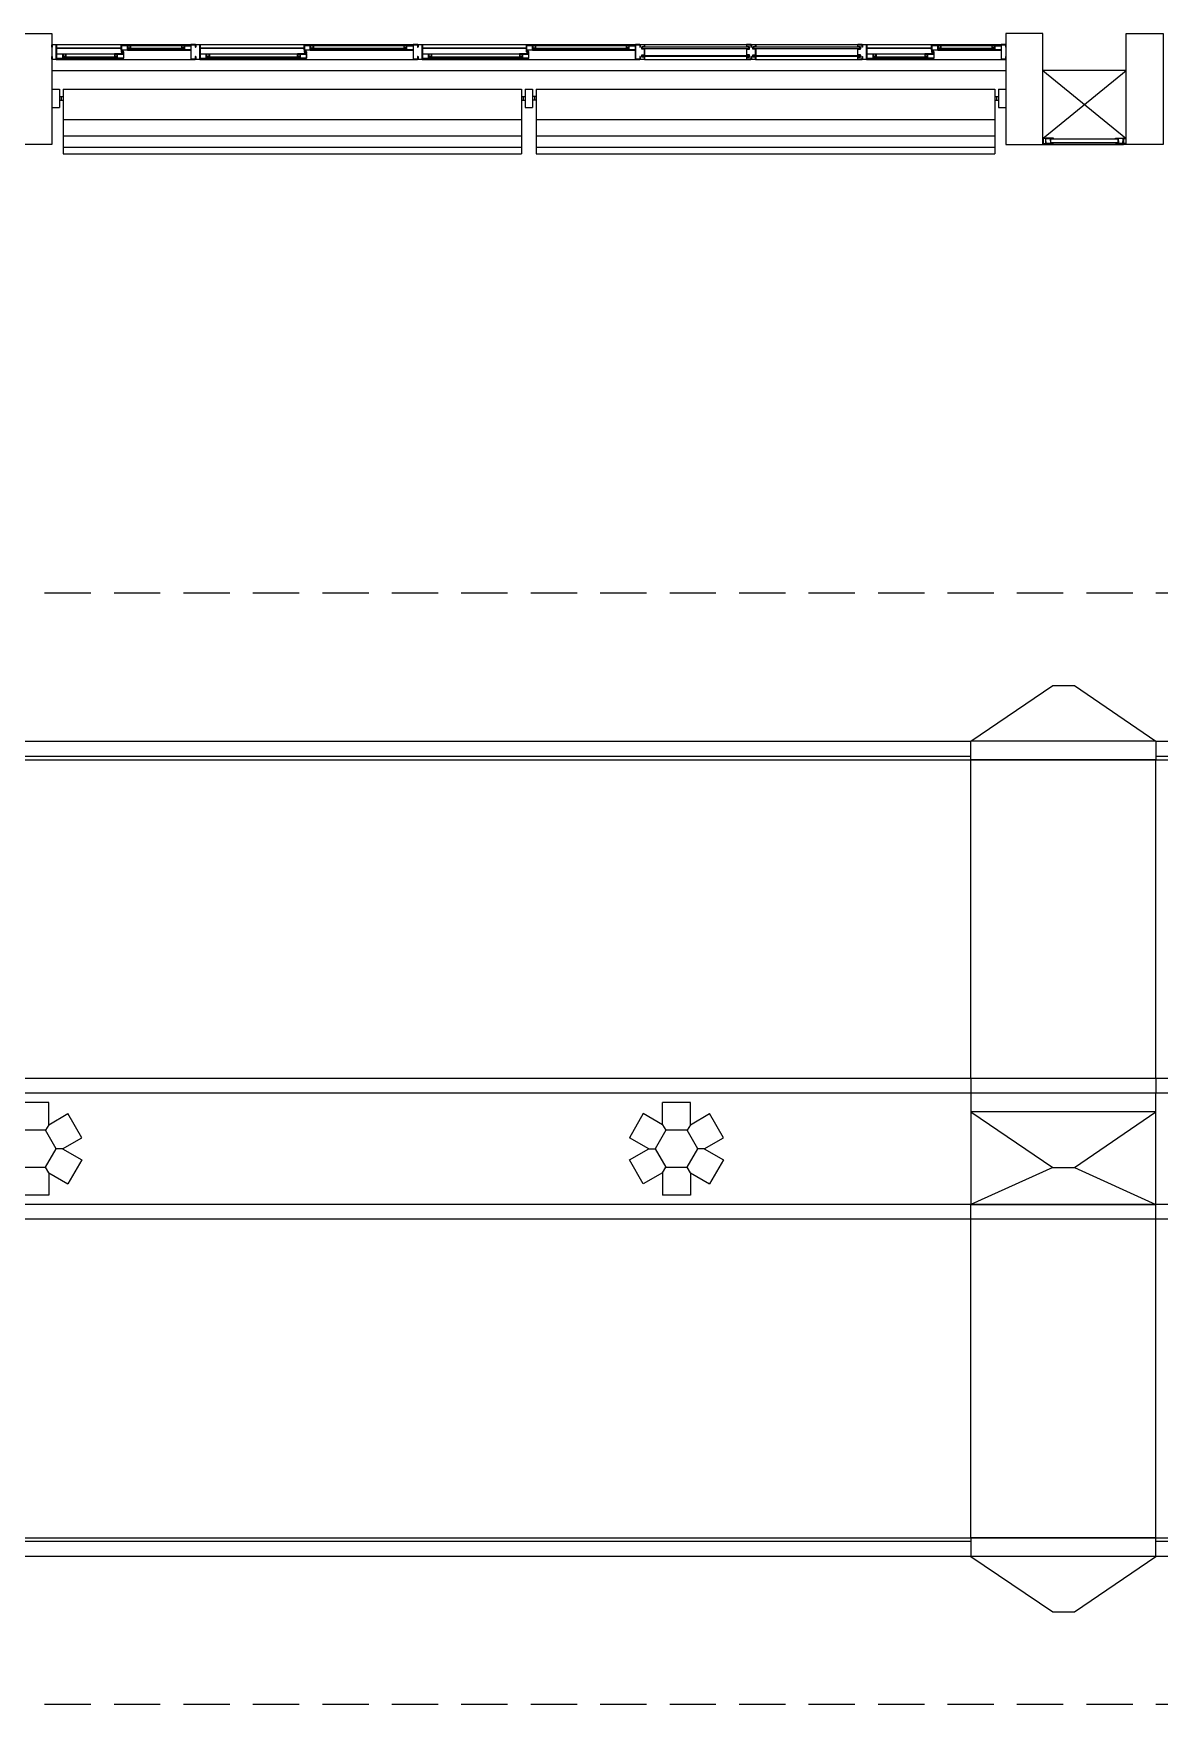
# Model space of a CAD drawing. Header units: millimetres. Extents: x 2801 to 3319, y 1187 to 1422.
# Drawn here: x 3015.07 to 3021.16, y 1332.93 to 1341.95 of the extents above; entities that cross this region are included whole.
import ezdxf

# ---------------------------------------------------------------- set-up
doc = ezdxf.new("R2010")
doc.units = ezdxf.units.MM
doc.linetypes.add('HIDDEN', pattern=[0.375, 0.25, -0.125])
for name, color, linetype in [('AR-ALV', 2, 'Continuous'), ('AR-BRISES', 1, 'Continuous'), ('AR-CORRIMAO-V1', 2, 'Continuous'), ('AR-ESQ', 1, 'Continuous'), ('AR-ESTC', 3, 'Continuous'), ('AR-ESTC-V3', 3, 'Continuous'), ('AR-ESTMA-C', 3, 'Continuous'), ('AR-PEITORIL', 1, 'Continuous'), ('AR-PISO-V1', 1, 'Continuous'), ('AR-PROJ', 1, 'HIDDEN'), ('AR-SHAFT', 1, 'Continuous'), ('BR-LINHAS', 1, 'Continuous'), ('BR-MONTANTE', 242, 'Continuous'), ('BR-PAINEL', 1, 'Continuous'), ('BR-SUPORTE', 1, 'Continuous'), ('DT-ESQ-BAGUETE-C', 2, 'Continuous'), ('DT-ESQ-BAGUETE-V', 1, 'Continuous'), ('DT-ESQ-CHAPA DOBRADA-V', 1, 'Continuous'), ('DT-ESQ-MARCO-V', 1, 'Continuous'), ('DT-ESQ-PERFIL CADEIRA-C', 2, 'Continuous'), ('DT-ESQ-PERFIL CADEIRA-V', 1, 'Continuous'), ('DT-ESQ-PERFIL U SIMPLES-C', 2, 'Continuous'), ('DT-ESQ-PERFIL U-C', 2, 'Continuous'), ('DT-ESQ-PERFIL U-V', 1, 'Continuous'), ('DT-ESQ-VENEZIANA-C', 2, 'Continuous'), ('DT-ESQ-VENEZIANA-V', 2, 'Continuous'), ('DT-ESQ-VIDRO-C', 2, 'Continuous'), ('DT-ESQ-VIDRO-V', 2, 'Continuous')]:
    doc.layers.add(name, color=color, linetype=linetype)

# ---------------------------------------------------------------- blocks, each defined once
blk = doc.blocks.new('EF35-P')
at = {"layer": 'DT-ESQ-BAGUETE-C', "ltscale": 0.1}
for points in [[(0.4225, -0.08), (0.409, -0.08), (0.409, -0.0785), (0.422, -0.0785, 0.414214), (0.4225, -0.078), (0.4225, -0.067, 0.414214), (0.422, -0.0665), (0.409, -0.0665), (0.409, -0.065), (0.4225, -0.065, -0.414214), (0.424, -0.0665), (0.424, -0.0785, -0.414214)], [(0.7015, -0.08), (0.715, -0.08), (0.715, -0.0785), (0.702, -0.0785, -0.414214), (0.7015, -0.078), (0.7015, -0.067, -0.414214), (0.702, -0.0665), (0.715, -0.0665), (0.715, -0.065), (0.7015, -0.065, 0.414214), (0.7, -0.0665), (0.7, -0.0785, 0.414214)], [(1.41, -0.08), (1.3965, -0.08), (1.3965, -0.0785), (1.4095, -0.0785, 0.414214), (1.41, -0.078), (1.41, -0.067, 0.414214), (1.4095, -0.0665), (1.3965, -0.0665), (1.3965, -0.065), (1.41, -0.065, -0.414214), (1.4115, -0.0665), (1.4115, -0.0785, -0.414214)], [(1.9015, -0.08), (1.915, -0.08), (1.915, -0.0785), (1.902, -0.0785, -0.414214), (1.9015, -0.078), (1.9015, -0.067, -0.414214), (1.902, -0.0665), (1.915, -0.0665), (1.915, -0.065), (1.9015, -0.065, 0.414214), (1.9, -0.0665), (1.9, -0.0785, 0.414214)], [(2.61, -0.08), (2.5965, -0.08), (2.5965, -0.0785), (2.6095, -0.0785, 0.414214), (2.61, -0.078), (2.61, -0.067, 0.414214), (2.6095, -0.0665), (2.5965, -0.0665), (2.5965, -0.065), (2.61, -0.065, -0.414214), (2.6115, -0.0665), (2.6115, -0.0785, -0.414214)], [(3.1015, -0.08), (3.115, -0.08), (3.115, -0.0785), (3.102, -0.0785, -0.414214), (3.1015, -0.078), (3.1015, -0.067, -0.414214), (3.102, -0.0665), (3.115, -0.0665), (3.115, -0.065), (3.1015, -0.065, 0.414214), (3.1, -0.0665), (3.1, -0.0785, 0.414214)], [(4.7975, -0.08), (4.784, -0.08), (4.784, -0.0785), (4.797, -0.0785, 0.414214), (4.7975, -0.078), (4.7975, -0.067, 0.414214), (4.797, -0.0665), (4.784, -0.0665), (4.784, -0.065), (4.7975, -0.065, -0.414214), (4.799, -0.0665), (4.799, -0.0785, -0.414214)], [(5.0765, -0.08), (5.09, -0.08), (5.09, -0.0785), (5.077, -0.0785, -0.414214), (5.0765, -0.078), (5.0765, -0.067, -0.414214), (5.077, -0.0665), (5.09, -0.0665), (5.09, -0.065), (5.0765, -0.065, 0.414214), (5.075, -0.0665), (5.075, -0.0785, 0.414214)], [(0.0735, -0.125), (0.06, -0.125), (0.06, -0.1235), (0.073, -0.1235, 0.414214), (0.0735, -0.123), (0.0735, -0.112, 0.414214), (0.073, -0.1115), (0.06, -0.1115), (0.06, -0.11), (0.0735, -0.11, -0.414214), (0.075, -0.1115), (0.075, -0.1235, -0.414214)], [(0.339, -0.125), (0.3525, -0.125), (0.3525, -0.1235), (0.3395, -0.1235, -0.414214), (0.339, -0.123), (0.339, -0.112, -0.414214), (0.3395, -0.1115), (0.3525, -0.1115), (0.3525, -0.11), (0.339, -0.11, 0.414214), (0.3375, -0.1115), (0.3375, -0.1235, 0.414214)], [(0.8485, -0.125), (0.835, -0.125), (0.835, -0.1235), (0.848, -0.1235, 0.414214), (0.8485, -0.123), (0.8485, -0.112, 0.414214), (0.848, -0.1115), (0.835, -0.1115), (0.835, -0.11), (0.8485, -0.11, -0.414214), (0.85, -0.1115), (0.85, -0.1235, -0.414214)], [(1.3265, -0.125), (1.34, -0.125), (1.34, -0.1235), (1.327, -0.1235, -0.414214), (1.3265, -0.123), (1.3265, -0.112, -0.414214), (1.327, -0.1115), (1.34, -0.1115), (1.34, -0.11), (1.3265, -0.11, 0.414214), (1.325, -0.1115), (1.325, -0.1235, 0.414214)], [(2.0485, -0.125), (2.035, -0.125), (2.035, -0.1235), (2.048, -0.1235, 0.414214), (2.0485, -0.123), (2.0485, -0.112, 0.414214), (2.048, -0.1115), (2.035, -0.1115), (2.035, -0.11), (2.0485, -0.11, -0.414214), (2.05, -0.1115), (2.05, -0.1235, -0.414214)], [(2.5265, -0.125), (2.54, -0.125), (2.54, -0.1235), (2.527, -0.1235, -0.414214), (2.5265, -0.123), (2.5265, -0.112, -0.414214), (2.527, -0.1115), (2.54, -0.1115), (2.54, -0.11), (2.5265, -0.11, 0.414214), (2.525, -0.1115), (2.525, -0.1235, 0.414214)], [(4.4485, -0.125), (4.435, -0.125), (4.435, -0.1235), (4.448, -0.1235, 0.414214), (4.4485, -0.123), (4.4485, -0.112, 0.414214), (4.448, -0.1115), (4.435, -0.1115), (4.435, -0.11), (4.4485, -0.11, -0.414214), (4.45, -0.1115), (4.45, -0.1235, -0.414214)], [(4.714, -0.125), (4.7275, -0.125), (4.7275, -0.1235), (4.7145, -0.1235, -0.414214), (4.714, -0.123), (4.714, -0.112, -0.414214), (4.7145, -0.1115), (4.7275, -0.1115), (4.7275, -0.11), (4.714, -0.11, 0.414214), (4.7125, -0.1115), (4.7125, -0.1235, 0.414214)]]:
    blk.add_lwpolyline(points, format="xyb", close=True, dxfattribs=at)
at = {"layer": 'DT-ESQ-BAGUETE-V', "ltscale": 0.1}
for p, q in [((0.4225, -0.065), (0.7015, -0.065)), ((1.41, -0.065), (1.9015, -0.065)), ((2.61, -0.065), (3.1015, -0.065)), ((4.7975, -0.065), (5.0765, -0.065)), ((0.0735, -0.11), (0.339, -0.11)), ((0.8485, -0.11), (1.3265, -0.11)), ((2.0485, -0.11), (2.5265, -0.11)), ((4.4485, -0.11), (4.714, -0.11))]:
    blk.add_line(p, q, dxfattribs=at)
at = {"layer": 'DT-ESQ-CHAPA DOBRADA-V', "ltscale": 0.1}
for p, q in [((0.025, -0.077), (0.374, -0.077)), ((0.025, -0.08), (0.374, -0.08)), ((0.8, -0.077), (1.3615, -0.077)), ((0.8, -0.08), (1.3615, -0.08)), ((2, -0.077), (2.5615, -0.077)), ((2, -0.08), (2.5615, -0.08)), ((4.4, -0.077), (4.749, -0.077)), ((4.4, -0.08), (4.749, -0.08))]:
    blk.add_line(p, q, dxfattribs=at)
at = {"layer": 'DT-ESQ-MARCO-V', "ltscale": 0.1}
for p, q in [((3.1985, -0.06), (3.7515, -0.06)), ((3.7985, -0.06), (4.3515, -0.06)), ((3.1985, -0.14), (3.7515, -0.14)), ((3.7985, -0.14), (4.3515, -0.14))]:
    blk.add_line(p, q, dxfattribs=at)
at = {"layer": 'DT-ESQ-PERFIL CADEIRA-C', "ltscale": 0.1}
for p, q in [((0.376, -0.0885), (0.4225, -0.0885)), ((0.75, -0.0885), (0.7015, -0.0885)), ((1.3635, -0.0885), (1.41, -0.0885)), ((1.95, -0.0885), (1.9015, -0.0885)), ((2.5635, -0.0885), (2.61, -0.0885)), ((3.15, -0.0885), (3.1015, -0.0885)), ((4.751, -0.0885), (4.7975, -0.0885)), ((5.125, -0.0885), (5.0765, -0.0885)), ((0.025, -0.1335), (0.0735, -0.1335)), ((0.3855, -0.1335), (0.339, -0.1335)), ((0.8, -0.1335), (0.8485, -0.1335)), ((1.373, -0.1335), (1.3265, -0.1335)), ((2, -0.1335), (2.0485, -0.1335)), ((2.573, -0.1335), (2.5265, -0.1335)), ((4.4, -0.1335), (4.4485, -0.1335)), ((4.7605, -0.1335), (4.714, -0.1335))]:
    blk.add_line(p, q, dxfattribs=at)
for points in [[(0.4225, -0.087, -1), (0.4225, -0.09), (0.376, -0.09, -0.414214), (0.374, -0.088), (0.374, -0.067, -0.414214), (0.376, -0.065), (0.4075, -0.065, -0.414214), (0.409, -0.0665), (0.409, -0.087)], [(0.409, -0.0885, -0.198913), (0.4079, -0.0881, -0.198913), (0.4075, -0.087), (0.4075, -0.067, 0.414214), (0.407, -0.0665), (0.376, -0.0665, 0.414214), (0.3755, -0.067), (0.3755, -0.088, 0.414214), (0.376, -0.0885)], [(0.7015, -0.09), (0.75, -0.09), (0.75, -0.0885), (0.715, -0.0885, 0.198912), (0.7161, -0.0881, 0.198913), (0.7165, -0.087), (0.7165, -0.067, -0.414214), (0.717, -0.0665), (0.75, -0.0665), (0.75, -0.065), (0.7165, -0.065, 0.414214), (0.715, -0.0665), (0.715, -0.0785), (0.715, -0.08), (0.715, -0.087), (0.7015, -0.087, 1)], [(1.41, -0.087, -1), (1.41, -0.09), (1.3635, -0.09, -0.414214), (1.3615, -0.088), (1.3615, -0.067, -0.414214), (1.3635, -0.065), (1.395, -0.065, -0.414214), (1.3965, -0.0665), (1.3965, -0.087)], [(1.3965, -0.0885, -0.198913), (1.3954, -0.0881, -0.198913), (1.395, -0.087), (1.395, -0.067, 0.414214), (1.3945, -0.0665), (1.3635, -0.0665, 0.414214), (1.363, -0.067), (1.363, -0.088, 0.414214), (1.3635, -0.0885)], [(1.9015, -0.09), (1.95, -0.09), (1.95, -0.0885), (1.915, -0.0885, 0.198912), (1.9161, -0.0881, 0.198913), (1.9165, -0.087), (1.9165, -0.067, -0.414214), (1.917, -0.0665), (1.95, -0.0665), (1.95, -0.065), (1.9165, -0.065, 0.414214), (1.915, -0.0665), (1.915, -0.0785), (1.915, -0.08), (1.915, -0.087), (1.9015, -0.087, 1)], [(2.61, -0.087, -1), (2.61, -0.09), (2.5635, -0.09, -0.414214), (2.5615, -0.088), (2.5615, -0.067, -0.414214), (2.5635, -0.065), (2.595, -0.065, -0.414214), (2.5965, -0.0665), (2.5965, -0.087)], [(2.5965, -0.0885, -0.198913), (2.5954, -0.0881, -0.198913), (2.595, -0.087), (2.595, -0.067, 0.414214), (2.5945, -0.0665), (2.5635, -0.0665, 0.414214), (2.563, -0.067), (2.563, -0.088, 0.414214), (2.5635, -0.0885)], [(3.1015, -0.09), (3.15, -0.09), (3.15, -0.0885), (3.115, -0.0885, 0.198912), (3.1161, -0.0881, 0.198913), (3.1165, -0.087), (3.1165, -0.067, -0.414214), (3.117, -0.0665), (3.15, -0.0665), (3.15, -0.065), (3.1165, -0.065, 0.414214), (3.115, -0.0665), (3.115, -0.0785), (3.115, -0.08), (3.115, -0.087), (3.1015, -0.087, 1)], [(4.7975, -0.087, -1), (4.7975, -0.09), (4.751, -0.09, -0.414214), (4.749, -0.088), (4.749, -0.067, -0.414214), (4.751, -0.065), (4.7825, -0.065, -0.414214), (4.784, -0.0665), (4.784, -0.087)], [(4.784, -0.0885, -0.198913), (4.7829, -0.0881, -0.198913), (4.7825, -0.087), (4.7825, -0.067, 0.414214), (4.782, -0.0665), (4.751, -0.0665, 0.414214), (4.7505, -0.067), (4.7505, -0.088, 0.414214), (4.751, -0.0885)], [(5.0765, -0.09), (5.125, -0.09), (5.125, -0.0885), (5.09, -0.0885, 0.198912), (5.0911, -0.0881, 0.198913), (5.0915, -0.087), (5.0915, -0.067, -0.414214), (5.092, -0.0665), (5.125, -0.0665), (5.125, -0.065), (5.0915, -0.065, 0.414214), (5.09, -0.0665), (5.09, -0.0785), (5.09, -0.08), (5.09, -0.087), (5.0765, -0.087, 1)], [(0.0735, -0.135), (0.025, -0.135), (0.025, -0.1335), (0.06, -0.1335, -0.198912), (0.0589, -0.1331, -0.198913), (0.0585, -0.132), (0.0585, -0.112, 0.414214), (0.058, -0.1115), (0.025, -0.1115), (0.025, -0.11), (0.0585, -0.11, -0.414214), (0.06, -0.1115), (0.06, -0.1235), (0.06, -0.125), (0.06, -0.132), (0.0735, -0.132, -1)], [(0.339, -0.132, 1), (0.339, -0.135), (0.3855, -0.135, 0.414214), (0.3875, -0.133), (0.3875, -0.112, 0.414214), (0.3855, -0.11), (0.354, -0.11, 0.414214), (0.3525, -0.1115), (0.3525, -0.132)], [(0.3525, -0.1335, 0.198913), (0.3536, -0.1331, 0.198913), (0.354, -0.132), (0.354, -0.112, -0.414214), (0.3545, -0.1115), (0.3855, -0.1115, -0.414214), (0.386, -0.112), (0.386, -0.133, -0.414214), (0.3855, -0.1335)], [(0.8485, -0.135), (0.8, -0.135), (0.8, -0.1335), (0.835, -0.1335, -0.198912), (0.8339, -0.1331, -0.198913), (0.8335, -0.132), (0.8335, -0.112, 0.414214), (0.833, -0.1115), (0.8, -0.1115), (0.8, -0.11), (0.8335, -0.11, -0.414214), (0.835, -0.1115), (0.835, -0.1235), (0.835, -0.125), (0.835, -0.132), (0.8485, -0.132, -1)], [(1.3265, -0.132, 1), (1.3265, -0.135), (1.373, -0.135, 0.414214), (1.375, -0.133), (1.375, -0.112, 0.414214), (1.373, -0.11), (1.3415, -0.11, 0.414214), (1.34, -0.1115), (1.34, -0.132)], [(1.34, -0.1335, 0.198913), (1.3411, -0.1331, 0.198913), (1.3415, -0.132), (1.3415, -0.112, -0.414214), (1.342, -0.1115), (1.373, -0.1115, -0.414214), (1.3735, -0.112), (1.3735, -0.133, -0.414214), (1.373, -0.1335)], [(2.0485, -0.135), (2, -0.135), (2, -0.1335), (2.035, -0.1335, -0.198912), (2.0339, -0.1331, -0.198913), (2.0335, -0.132), (2.0335, -0.112, 0.414214), (2.033, -0.1115), (2, -0.1115), (2, -0.11), (2.0335, -0.11, -0.414214), (2.035, -0.1115), (2.035, -0.1235), (2.035, -0.125), (2.035, -0.132), (2.0485, -0.132, -1)], [(2.5265, -0.132, 1), (2.5265, -0.135), (2.573, -0.135, 0.414214), (2.575, -0.133), (2.575, -0.112, 0.414214), (2.573, -0.11), (2.5415, -0.11, 0.414214), (2.54, -0.1115), (2.54, -0.132)], [(2.54, -0.1335, 0.198913), (2.5411, -0.1331, 0.198913), (2.5415, -0.132), (2.5415, -0.112, -0.414214), (2.542, -0.1115), (2.573, -0.1115, -0.414214), (2.5735, -0.112), (2.5735, -0.133, -0.414214), (2.573, -0.1335)], [(4.4485, -0.135), (4.4, -0.135), (4.4, -0.1335), (4.435, -0.1335, -0.198912), (4.4339, -0.1331, -0.198913), (4.4335, -0.132), (4.4335, -0.112, 0.414214), (4.433, -0.1115), (4.4, -0.1115), (4.4, -0.11), (4.4335, -0.11, -0.414214), (4.435, -0.1115), (4.435, -0.1235), (4.435, -0.125), (4.435, -0.132), (4.4485, -0.132, -1)], [(4.714, -0.132, 1), (4.714, -0.135), (4.7605, -0.135, 0.414214), (4.7625, -0.133), (4.7625, -0.112, 0.414214), (4.7605, -0.11), (4.729, -0.11, 0.414214), (4.7275, -0.1115), (4.7275, -0.132)], [(4.7275, -0.1335, 0.198913), (4.7286, -0.1331, 0.198913), (4.729, -0.132), (4.729, -0.112, -0.414214), (4.7295, -0.1115), (4.7605, -0.1115, -0.414214), (4.761, -0.112), (4.761, -0.133, -0.414214), (4.7605, -0.1335)]]:
    blk.add_lwpolyline(points, format="xyb", close=True, dxfattribs=at)
at = {"layer": 'DT-ESQ-PERFIL CADEIRA-V', "ltscale": 0.1}
for p, q in [((0.4075, -0.09), (0.7015, -0.09)), ((1.395, -0.09), (1.9015, -0.09)), ((2.595, -0.09), (3.1015, -0.09)), ((4.7825, -0.09), (5.0765, -0.09)), ((0.0735, -0.135), (0.339, -0.135)), ((0.8485, -0.135), (1.3265, -0.135)), ((2.0485, -0.135), (2.5265, -0.135)), ((4.4485, -0.135), (4.714, -0.135))]:
    blk.add_line(p, q, dxfattribs=at)
at = {"layer": 'DT-ESQ-PERFIL U SIMPLES-C', "ltscale": 0.1}
for points in [[(0.376, -0.102), (0.384, -0.102), (0.384, -0.1005), (0.376, -0.1005, -0.414214), (0.3755, -0.1), (0.3755, -0.092, -0.414214), (0.376, -0.0915), (0.384, -0.0915), (0.384, -0.09), (0.376, -0.09, 0.414214), (0.374, -0.092), (0.374, -0.1, 0.414214)], [(1.3635, -0.102), (1.3715, -0.102), (1.3715, -0.1005), (1.3635, -0.1005, -0.414214), (1.363, -0.1), (1.363, -0.092, -0.414214), (1.3635, -0.0915), (1.3715, -0.0915), (1.3715, -0.09), (1.3635, -0.09, 0.414214), (1.3615, -0.092), (1.3615, -0.1, 0.414214)], [(2.5635, -0.102), (2.5715, -0.102), (2.5715, -0.1005), (2.5635, -0.1005, -0.414214), (2.563, -0.1), (2.563, -0.092, -0.414214), (2.5635, -0.0915), (2.5715, -0.0915), (2.5715, -0.09), (2.5635, -0.09, 0.414214), (2.5615, -0.092), (2.5615, -0.1, 0.414214)], [(4.751, -0.102), (4.759, -0.102), (4.759, -0.1005), (4.751, -0.1005, -0.414214), (4.7505, -0.1), (4.7505, -0.092, -0.414214), (4.751, -0.0915), (4.759, -0.0915), (4.759, -0.09), (4.751, -0.09, 0.414214), (4.749, -0.092), (4.749, -0.1, 0.414214)], [(0.3855, -0.098), (0.3775, -0.098), (0.3775, -0.0995), (0.3855, -0.0995, -0.414214), (0.386, -0.1), (0.386, -0.108, -0.414214), (0.3855, -0.1085), (0.3775, -0.1085), (0.3775, -0.11), (0.3855, -0.11, 0.414214), (0.3875, -0.108), (0.3875, -0.1, 0.414214)], [(1.373, -0.098), (1.365, -0.098), (1.365, -0.0995), (1.373, -0.0995, -0.414214), (1.3735, -0.1), (1.3735, -0.108, -0.414214), (1.373, -0.1085), (1.365, -0.1085), (1.365, -0.11), (1.373, -0.11, 0.414214), (1.375, -0.108), (1.375, -0.1, 0.414214)], [(2.573, -0.098), (2.565, -0.098), (2.565, -0.0995), (2.573, -0.0995, -0.414214), (2.5735, -0.1), (2.5735, -0.108, -0.414214), (2.573, -0.1085), (2.565, -0.1085), (2.565, -0.11), (2.573, -0.11, 0.414214), (2.575, -0.108), (2.575, -0.1, 0.414214)], [(4.7605, -0.098), (4.7525, -0.098), (4.7525, -0.0995), (4.7605, -0.0995, -0.414214), (4.761, -0.1), (4.761, -0.108, -0.414214), (4.7605, -0.1085), (4.7525, -0.1085), (4.7525, -0.11), (4.7605, -0.11, 0.414214), (4.7625, -0.108), (4.7625, -0.1, 0.414214)]]:
    blk.add_lwpolyline(points, format="xyb", close=True, dxfattribs=at)
at = {"layer": 'DT-ESQ-PERFIL U-C', "ltscale": 0.1}
for points in [[(0, -0.0615, -0.414214), (0.0015, -0.06), (0.0235, -0.06, -0.414214), (0.025, -0.0615), (0.025, -0.1385, -0.414214), (0.0235, -0.14), (0.0015, -0.14, -0.414214), (0, -0.1385), (0, -0.125), (0.0015, -0.125), (0.0015, -0.138, 0.414214), (0.002, -0.1385), (0.023, -0.1385, 0.414214), (0.0235, -0.138), (0.0235, -0.062, 0.414214), (0.023, -0.0615), (0.002, -0.0615, 0.414214), (0.0015, -0.062), (0.0015, -0.075), (0, -0.075)], [(0.775, -0.0615, 0.414214), (0.7735, -0.06), (0.7515, -0.06, 0.414214), (0.75, -0.0615), (0.75, -0.1385, 0.414214), (0.7515, -0.14), (0.7735, -0.14, 0.414214), (0.775, -0.1385), (0.775, -0.125), (0.7735, -0.125), (0.7735, -0.138, -0.414214), (0.773, -0.1385), (0.752, -0.1385, -0.414214), (0.7515, -0.138), (0.7515, -0.062, -0.414214), (0.752, -0.0615), (0.773, -0.0615, -0.414214), (0.7735, -0.062), (0.7735, -0.075), (0.775, -0.075)], [(0.775, -0.0615, -0.414214), (0.7765, -0.06), (0.7985, -0.06, -0.414214), (0.8, -0.0615), (0.8, -0.1385, -0.414214), (0.7985, -0.14), (0.7765, -0.14, -0.414214), (0.775, -0.1385), (0.775, -0.125), (0.7765, -0.125), (0.7765, -0.138, 0.414214), (0.777, -0.1385), (0.798, -0.1385, 0.414214), (0.7985, -0.138), (0.7985, -0.062, 0.414214), (0.798, -0.0615), (0.777, -0.0615, 0.414214), (0.7765, -0.062), (0.7765, -0.075), (0.775, -0.075)], [(1.975, -0.0615, 0.414214), (1.9735, -0.06), (1.9515, -0.06, 0.414214), (1.95, -0.0615), (1.95, -0.1385, 0.414214), (1.9515, -0.14), (1.9735, -0.14, 0.414214), (1.975, -0.1385), (1.975, -0.125), (1.9735, -0.125), (1.9735, -0.138, -0.414214), (1.973, -0.1385), (1.952, -0.1385, -0.414214), (1.9515, -0.138), (1.9515, -0.062, -0.414214), (1.952, -0.0615), (1.973, -0.0615, -0.414214), (1.9735, -0.062), (1.9735, -0.075), (1.975, -0.075)], [(1.975, -0.0615, -0.414214), (1.9765, -0.06), (1.9985, -0.06, -0.414214), (2, -0.0615), (2, -0.1385, -0.414214), (1.9985, -0.14), (1.9765, -0.14, -0.414214), (1.975, -0.1385), (1.975, -0.125), (1.9765, -0.125), (1.9765, -0.138, 0.414214), (1.977, -0.1385), (1.998, -0.1385, 0.414214), (1.9985, -0.138), (1.9985, -0.062, 0.414214), (1.998, -0.0615), (1.977, -0.0615, 0.414214), (1.9765, -0.062), (1.9765, -0.075), (1.975, -0.075)], [(3.175, -0.0615, 0.414214), (3.1735, -0.06), (3.1515, -0.06, 0.414214), (3.15, -0.0615), (3.15, -0.1385, 0.414214), (3.1515, -0.14), (3.1735, -0.14, 0.414214), (3.175, -0.1385), (3.175, -0.125), (3.1735, -0.125), (3.1735, -0.138, -0.414214), (3.173, -0.1385), (3.152, -0.1385, -0.414214), (3.1515, -0.138), (3.1515, -0.062, -0.414214), (3.152, -0.0615), (3.173, -0.0615, -0.414214), (3.1735, -0.062), (3.1735, -0.075), (3.175, -0.075)], [(3.2, -0.1285), (3.2, -0.1385, -0.414214), (3.1985, -0.14), (3.1765, -0.14, -0.414214), (3.175, -0.1385), (3.175, -0.125), (3.1765, -0.125), (3.1765, -0.138, 0.414214), (3.177, -0.1385), (3.198, -0.1385, 0.414214), (3.1985, -0.138), (3.1985, -0.1285), (3.1855, -0.1285, -0.414214), (3.184, -0.127), (3.184, -0.117, -0.414214), (3.1855, -0.1155), (3.1985, -0.1155), (3.1985, -0.0845), (3.1855, -0.0845, -0.414214), (3.184, -0.083), (3.184, -0.073, -0.414214), (3.1855, -0.0715), (3.1985, -0.0715), (3.1985, -0.062, 0.414214), (3.198, -0.0615), (3.177, -0.0615, 0.414214), (3.1765, -0.062), (3.1765, -0.075), (3.175, -0.075), (3.175, -0.0615, -0.414214), (3.1765, -0.06), (3.1985, -0.06, -0.414214), (3.2, -0.0615), (3.2, -0.0715, -0.414214), (3.1985, -0.073), (3.1855, -0.073), (3.1855, -0.083), (3.1985, -0.083), (3.1985, -0.083, -0.414214), (3.2, -0.0845), (3.2, -0.1155, -0.414214), (3.1985, -0.117), (3.1985, -0.117), (3.1855, -0.117), (3.1855, -0.127), (3.1985, -0.127, -0.414214)], [(3.75, -0.1285), (3.75, -0.1385, 0.414214), (3.7515, -0.14), (3.7735, -0.14, 0.414214), (3.775, -0.1385), (3.775, -0.125), (3.7735, -0.125), (3.7735, -0.138, -0.414214), (3.773, -0.1385), (3.752, -0.1385, -0.414214), (3.7515, -0.138), (3.7515, -0.1285), (3.7645, -0.1285, 0.414214), (3.766, -0.127), (3.766, -0.117, 0.414214), (3.7645, -0.1155), (3.7515, -0.1155), (3.7515, -0.0845), (3.7645, -0.0845, 0.414214), (3.766, -0.083), (3.766, -0.073, 0.414214), (3.7645, -0.0715), (3.7515, -0.0715), (3.7515, -0.062, -0.414214), (3.752, -0.0615), (3.773, -0.0615, -0.414214), (3.7735, -0.062), (3.7735, -0.075), (3.775, -0.075), (3.775, -0.0615, 0.414214), (3.7735, -0.06), (3.7515, -0.06, 0.414214), (3.75, -0.0615), (3.75, -0.0715, 0.414214), (3.7515, -0.073), (3.7645, -0.073), (3.7645, -0.083), (3.7515, -0.083), (3.7515, -0.083, 0.414214), (3.75, -0.0845), (3.75, -0.1155, 0.414214), (3.7515, -0.117), (3.7515, -0.117), (3.7645, -0.117), (3.7645, -0.127), (3.7515, -0.127, 0.414214)], [(3.8, -0.1285), (3.8, -0.1385, -0.414214), (3.7985, -0.14), (3.7765, -0.14, -0.414214), (3.775, -0.1385), (3.775, -0.125), (3.7765, -0.125), (3.7765, -0.138, 0.414214), (3.777, -0.1385), (3.798, -0.1385, 0.414214), (3.7985, -0.138), (3.7985, -0.1285), (3.7855, -0.1285, -0.414214), (3.784, -0.127), (3.784, -0.117, -0.414214), (3.7855, -0.1155), (3.7985, -0.1155), (3.7985, -0.0845), (3.7855, -0.0845, -0.414214), (3.784, -0.083), (3.784, -0.073, -0.414214), (3.7855, -0.0715), (3.7985, -0.0715), (3.7985, -0.062, 0.414214), (3.798, -0.0615), (3.777, -0.0615, 0.414214), (3.7765, -0.062), (3.7765, -0.075), (3.775, -0.075), (3.775, -0.0615, -0.414214), (3.7765, -0.06), (3.7985, -0.06, -0.414214), (3.8, -0.0615), (3.8, -0.0715, -0.414214), (3.7985, -0.073), (3.7855, -0.073), (3.7855, -0.083), (3.7985, -0.083), (3.7985, -0.083, -0.414214), (3.8, -0.0845), (3.8, -0.1155, -0.414214), (3.7985, -0.117), (3.7985, -0.117), (3.7855, -0.117), (3.7855, -0.127), (3.7985, -0.127, -0.414214)], [(4.35, -0.1285), (4.35, -0.1385, 0.414214), (4.3515, -0.14), (4.3735, -0.14, 0.414214), (4.375, -0.1385), (4.375, -0.125), (4.3735, -0.125), (4.3735, -0.138, -0.414214), (4.373, -0.1385), (4.352, -0.1385, -0.414214), (4.3515, -0.138), (4.3515, -0.1285), (4.3645, -0.1285, 0.414214), (4.366, -0.127), (4.366, -0.117, 0.414214), (4.3645, -0.1155), (4.3515, -0.1155), (4.3515, -0.0845), (4.3645, -0.0845, 0.414214), (4.366, -0.083), (4.366, -0.073, 0.414214), (4.3645, -0.0715), (4.3515, -0.0715), (4.3515, -0.062, -0.414214), (4.352, -0.0615), (4.373, -0.0615, -0.414214), (4.3735, -0.062), (4.3735, -0.075), (4.375, -0.075), (4.375, -0.0615, 0.414214), (4.3735, -0.06), (4.3515, -0.06, 0.414214), (4.35, -0.0615), (4.35, -0.0715, 0.414214), (4.3515, -0.073), (4.3645, -0.073), (4.3645, -0.083), (4.3515, -0.083), (4.3515, -0.083, 0.414214), (4.35, -0.0845), (4.35, -0.1155, 0.414214), (4.3515, -0.117), (4.3515, -0.117), (4.3645, -0.117), (4.3645, -0.127), (4.3515, -0.127, 0.414214)], [(4.375, -0.0615, -0.414214), (4.3765, -0.06), (4.3985, -0.06, -0.414214), (4.4, -0.0615), (4.4, -0.1385, -0.414214), (4.3985, -0.14), (4.3765, -0.14, -0.414214), (4.375, -0.1385), (4.375, -0.125), (4.3765, -0.125), (4.3765, -0.138, 0.414214), (4.377, -0.1385), (4.398, -0.1385, 0.414214), (4.3985, -0.138), (4.3985, -0.062, 0.414214), (4.398, -0.0615), (4.377, -0.0615, 0.414214), (4.3765, -0.062), (4.3765, -0.075), (4.375, -0.075)], [(5.15, -0.0615, 0.414214), (5.1485, -0.06), (5.1265, -0.06, 0.414214), (5.125, -0.0615), (5.125, -0.1385, 0.414214), (5.1265, -0.14), (5.1485, -0.14, 0.414214), (5.15, -0.1385), (5.15, -0.125), (5.1485, -0.125), (5.1485, -0.138, -0.414214), (5.148, -0.1385), (5.127, -0.1385, -0.414214), (5.1265, -0.138), (5.1265, -0.062, -0.414214), (5.127, -0.0615), (5.148, -0.0615, -0.414214), (5.1485, -0.062), (5.1485, -0.075), (5.15, -0.075)]]:
    blk.add_lwpolyline(points, format="xyb", close=True, dxfattribs=at)
at = {"layer": 'DT-ESQ-PERFIL U-V', "ltscale": 0.1}
for p, q in [((0.0235, -0.06), (0.7515, -0.06)), ((0.7985, -0.06), (1.9515, -0.06)), ((1.9985, -0.06), (3.1515, -0.06)), ((4.3985, -0.06), (5.1265, -0.06)), ((0.0235, -0.14), (0.7515, -0.14)), ((0.7985, -0.14), (1.9515, -0.14)), ((1.9985, -0.14), (3.1515, -0.14)), ((4.3985, -0.14), (5.1265, -0.14))]:
    blk.add_line(p, q, dxfattribs=at)
at = {"layer": 'DT-ESQ-VIDRO-C', "ltscale": 0.1}
for points in [[(0.7125, -0.085), (0.7125, -0.082), (0.4115, -0.082), (0.4115, -0.085)], [(1.9125, -0.085), (1.9125, -0.082), (1.399, -0.082), (1.399, -0.085)], [(3.1125, -0.085), (3.1125, -0.082), (2.599, -0.082), (2.599, -0.085)], [(3.7625, -0.081), (3.7625, -0.075), (3.1875, -0.075), (3.1875, -0.081)], [(4.3625, -0.081), (4.3625, -0.075), (3.7875, -0.075), (3.7875, -0.081)], [(5.0875, -0.085), (5.0875, -0.082), (4.7865, -0.082), (4.7865, -0.085)], [(0.063, -0.13), (0.063, -0.127), (0.3495, -0.127), (0.3495, -0.13)], [(0.838, -0.13), (0.838, -0.127), (1.337, -0.127), (1.337, -0.13)], [(2.038, -0.13), (2.038, -0.127), (2.537, -0.127), (2.537, -0.13)], [(4.438, -0.13), (4.438, -0.127), (4.7245, -0.127), (4.7245, -0.13)]]:
    blk.add_lwpolyline(points, close=True, dxfattribs=at)
at = {"layer": 'DT-ESQ-VIDRO-V', "ltscale": 0.1}
for points in [[(3.7625, -0.119), (3.7625, -0.125), (3.1875, -0.125), (3.1875, -0.119)], [(4.3625, -0.119), (4.3625, -0.125), (3.7875, -0.125), (3.7875, -0.119)]]:
    blk.add_lwpolyline(points, close=True, dxfattribs=at)
blk = doc.blocks.new('BR-MODULO1')
at = {"layer": 'BR-LINHAS'}
for p, q in [((0.06, -0.2648), (2.535, -0.2648)), ((2.615, -0.2648), (5.09, -0.2648)), ((0.06, -0.3524), (2.535, -0.3524)), ((2.615, -0.3524), (5.09, -0.3524)), ((0.06, -0.4147), (2.535, -0.4147)), ((2.615, -0.4147), (5.09, -0.4147))]:
    blk.add_line(p, q, dxfattribs=at)
at = {"layer": 'BR-MONTANTE'}
for p, q in [((0, -0.1), (0, -0.2)), ((0, -0.1), (0.04, -0.1)), ((0.04, -0.1), (0.04, -0.2)), ((2.5547, -0.1), (2.5947, -0.1)), ((2.5547, -0.1), (2.5547, -0.2)), ((2.5947, -0.1), (2.5947, -0.2)), ((5.11, -0.1), (5.11, -0.2)), ((5.11, -0.1), (5.15, -0.1)), ((5.15, -0.1), (5.15, -0.2)), ((0, -0.2), (0.04, -0.2)), ((2.5547, -0.2), (2.5947, -0.2)), ((5.11, -0.2), (5.15, -0.2))]:
    blk.add_line(p, q, dxfattribs=at)
at = {"layer": 'BR-PAINEL'}
for p, q in [((0.06, -0.1), (2.535, -0.1)), ((0.06, -0.1), (0.06, -0.45)), ((2.535, -0.1), (2.535, -0.45)), ((2.615, -0.1), (2.615, -0.45)), ((2.615, -0.1), (5.09, -0.1)), ((5.09, -0.1), (5.09, -0.45)), ((0.06, -0.45), (2.535, -0.45)), ((2.615, -0.45), (5.09, -0.45))]:
    blk.add_line(p, q, dxfattribs=at)
at = {"layer": 'BR-SUPORTE'}
for p, q in [((0.04, -0.14), (0.06, -0.14)), ((0.04, -0.16), (0.06, -0.16)), ((0.05, -0.14), (0.05, -0.16)), ((2.5347, -0.14), (2.5547, -0.14)), ((2.5347, -0.16), (2.5547, -0.16)), ((2.5447, -0.14), (2.5447, -0.16)), ((2.6147, -0.14), (2.5947, -0.14)), ((2.6147, -0.16), (2.5947, -0.16)), ((2.6047, -0.14), (2.6047, -0.16)), ((5.09, -0.14), (5.11, -0.14)), ((5.09, -0.16), (5.11, -0.16)), ((5.1, -0.14), (5.1, -0.16))]:
    blk.add_line(p, q, dxfattribs=at)
blk = doc.blocks.new('EF01C-P')
at = {"layer": 'DT-ESQ-BAGUETE-C', "ltscale": 0.1}
for points in [[(0.0015, 0.035), (0.015, 0.035), (0.015, 0.0335), (0.0015, 0.0335), (0.0015, 0.005), (0.015, 0.005), (0.015, 0.0035), (0.0015, 0.0035, -0.414214), (0, 0.005), (0, 0.0335, -0.414214)], [(0.4485, 0.035), (0.435, 0.035), (0.435, 0.0335), (0.4485, 0.0335), (0.4485, 0.005), (0.435, 0.005), (0.435, 0.0035), (0.4485, 0.0035, 0.414214), (0.45, 0.005), (0.45, 0.0335, 0.414214)]]:
    blk.add_lwpolyline(points, format="xyb", close=True, dxfattribs=at)
at = {"layer": 'DT-ESQ-PERFIL CADEIRA-C', "ltscale": 0.1}
for points in [[(0.01, 0.0015), (0.01, 0.003), (0.0015, 0.003, 1), (0.0015, 0), (0.015, 0, 0.414214), (0.0165, 0.0015), (0.0165, 0.0335), (0.043, 0.0335)], [(0.043, 0.0065), (0.018, 0.0065), (0.018, 0.0165), (0.0165, 0.0165), (0.0165, 0.0065, 0.414214), (0.018, 0.005), (0.043, 0.005), (0.0565, 0.005, 1), (0.0565, 0.008), (0.043, 0.008), (0.043, 0.02), (0.043, 0.032), (0.0565, 0.032, 1), (0.0565, 0.035), (0.043, 0.035), (0.0165, 0.035, 0.414214), (0.015, 0.0335), (0.015, 0.0015), (0.0015, 0.0015)], [(0.0415, 0.02), (0.0415, 0.032, -0.414214), (0.043, 0.0335), (0.0565, 0.0335)], [(0.0415, 0.02), (0.0415, 0.008, 0.414214), (0.043, 0.0065), (0.0565, 0.0065)], [(0.407, 0.0065), (0.432, 0.0065), (0.432, 0.0165), (0.4335, 0.0165), (0.4335, 0.0065, -0.414214), (0.432, 0.005), (0.407, 0.005), (0.3935, 0.005, -1), (0.3935, 0.008), (0.407, 0.008), (0.407, 0.02), (0.407, 0.032), (0.3935, 0.032, -1), (0.3935, 0.035), (0.407, 0.035), (0.4335, 0.035, -0.414214), (0.435, 0.0335), (0.435, 0.0015), (0.4485, 0.0015)], [(0.4085, 0.02), (0.4085, 0.032, 0.414214), (0.407, 0.0335), (0.3935, 0.0335)], [(0.4085, 0.02), (0.4085, 0.008, -0.414214), (0.407, 0.0065), (0.3935, 0.0065)], [(0.44, 0.0015), (0.44, 0.003), (0.4485, 0.003, -1), (0.4485, 0), (0.435, 0, -0.414214), (0.4335, 0.0015), (0.4335, 0.0335), (0.407, 0.0335)]]:
    blk.add_lwpolyline(points, format="xyb", dxfattribs=at)
at = {"layer": 'DT-ESQ-PERFIL CADEIRA-V', "ltscale": 0.1}
blk.add_line((0.015, 0), (0.435, 0), dxfattribs=at)
at = {"layer": 'DT-ESQ-VENEZIANA-C', "ltscale": 0.1}
for p, q in [((0.043, 0.0105), (0.407, 0.0105)), ((0.043, 0.009), (0.407, 0.009))]:
    blk.add_line(p, q, dxfattribs=at)
at = {"layer": 'DT-ESQ-VENEZIANA-V', "ltscale": 0.1}
blk.add_line((0.043, 0.031), (0.407, 0.031), dxfattribs=at)
blk = doc.blocks.new('pilar15')
at = {"layer": 'AR-ESTMA-C'}
for p, q in [((-0.179, 0.19), (-0.254, 0.06)), ((-0.075, 0.1299), (-0.179, 0.19)), ((0.075, 0.25), (-0.075, 0.25)), ((-0.075, 0.1299), (-0.075, 0.25)), ((0.075, 0.1299), (0.075, 0.25)), ((0.075, 0.1299), (0.179, 0.19)), ((0.254, 0.06), (0.179, 0.19)), ((-0.075, 0.1299), (-0.0577, 0.1)), ((0.075, 0.1299), (0.0577, 0.1)), ((-0.15, 0), (-0.254, 0.06)), ((-0.254, -0.06), (-0.15, 0)), ((-0.15, 0), (-0.1155, 0)), ((0.15, 0), (0.1155, 0)), ((0.15, 0), (0.254, 0.06)), ((0.15, 0), (0.254, -0.06)), ((-0.179, -0.19), (-0.254, -0.06)), ((0.254, -0.06), (0.179, -0.19)), ((-0.075, -0.1299), (-0.179, -0.19)), ((-0.075, -0.1299), (-0.0577, -0.1)), ((-0.075, -0.1299), (-0.075, -0.25)), ((0.075, -0.1299), (0.0577, -0.1)), ((0.075, -0.1299), (0.179, -0.19)), ((0.075, -0.1299), (0.075, -0.25)), ((0.075, -0.25), (-0.075, -0.25))]:
    blk.add_line(p, q, dxfattribs=at)
blk.add_lwpolyline([(0.0577, 0.1), (-0.0577, 0.1), (-0.1155, 0), (-0.0577, -0.1), (0.0577, -0.1), (0.1155, 0)], close=True, dxfattribs=at)

msp = doc.modelspace()

# ---------------------------------------------------------------- linework, layer by layer
at = {"layer": 'AR-ALV'}
msp.add_line((3020.9749, 1341.7498), (3020.5249, 1341.7498), dxfattribs=at)
at = {"layer": 'AR-CORRIMAO-V1'}
for p, q in [((3008.1351, 1338.1291), (3020.1351, 1338.1291)), ((3021.1351, 1338.1291), (3033.1352, 1338.1292)), ((3008.1351, 1338.0491), (3020.1351, 1338.0491)), ((3021.1351, 1338.0491), (3033.1351, 1338.0492)), ((3034.1351, 1336.3092), (3008.1544, 1336.3092)), ((3020.1351, 1336.3092), (3020.1351, 1336.2292)), ((3021.1351, 1336.3092), (3021.1351, 1336.2292)), ((3034.1272, 1336.2292), (3008.1544, 1336.2292)), ((3034.1351, 1335.6292), (3008.1544, 1335.6292)), ((3020.1351, 1335.5492), (3020.1351, 1335.6292)), ((3021.1351, 1335.5492), (3021.1351, 1335.6292)), ((3034.1351, 1335.5492), (3008.1544, 1335.5492)), ((3020.1351, 1333.8091), (3008.1351, 1333.8091)), ((3033.1351, 1333.8091), (3021.1351, 1333.8091)), ((3020.1351, 1333.7291), (3008.1351, 1333.7291)), ((3033.1351, 1333.7291), (3021.1351, 1333.7291))]:
    msp.add_line(p, q, dxfattribs=at)
at = {"layer": 'AR-ESTC', "ltscale": 0.25}
for p, q in [((3020.1351, 1338.1291), (3020.5778, 1338.4291)), ((3020.5778, 1338.4291), (3020.6963, 1338.4291)), ((3020.6963, 1338.4291), (3021.1351, 1338.1291)), ((3021.1351, 1338.1291), (3020.1351, 1338.1291)), ((3020.1351, 1338.0291), (3020.1351, 1338.1291)), ((3021.1351, 1338.1291), (3021.1351, 1338.0291)), ((3021.1351, 1338.0291), (3020.1351, 1338.0291)), ((3021.1351, 1336.2291), (3020.1351, 1336.2291)), ((3020.1351, 1336.2291), (3020.1351, 1336.1291)), ((3021.1351, 1336.1291), (3021.1351, 1336.2291)), ((3021.1351, 1336.1291), (3020.1351, 1336.1291)), ((3020.1351, 1336.1291), (3020.5778, 1335.8291)), ((3020.6963, 1335.8291), (3021.1351, 1336.1291)), ((3020.5778, 1335.8291), (3020.6963, 1335.8291))]:
    msp.add_line(p, q, dxfattribs=at)
at = {"layer": 'AR-ESTC'}
for points in [[(3014.9749, 1341.9498), (3015.1749, 1341.9498), (3015.1749, 1341.3498), (3014.9749, 1341.3498)], [(3020.5249, 1341.9498), (3020.3249, 1341.9498), (3020.3249, 1341.3498), (3020.5249, 1341.3498)], [(3020.9749, 1341.9498), (3021.1749, 1341.9498), (3021.1749, 1341.3498), (3020.9749, 1341.3498)]]:
    msp.add_lwpolyline(points, close=True, dxfattribs=at)
at = {"layer": 'AR-ESTC-V3', "ltscale": 0.25}
for p, q in [((3021.1351, 1336.2291), (3020.1351, 1336.2291)), ((3020.1351, 1336.2291), (3020.1351, 1335.6291)), ((3021.1351, 1335.6291), (3021.1351, 1336.2291)), ((3020.5778, 1335.8291), (3020.1351, 1335.6291)), ((3020.6963, 1335.8291), (3021.1351, 1335.6291)), ((3020.1351, 1335.6291), (3021.1351, 1335.6291)), ((3021.1351, 1333.8291), (3020.1351, 1333.8291)), ((3020.1351, 1333.8291), (3020.1351, 1333.7291)), ((3021.1351, 1333.7291), (3021.1351, 1333.8291)), ((3021.1351, 1333.7291), (3020.1351, 1333.7291)), ((3020.1351, 1333.7291), (3020.5778, 1333.4291)), ((3020.6963, 1333.4291), (3021.1351, 1333.7291)), ((3020.5778, 1333.4291), (3020.6963, 1333.4291))]:
    msp.add_line(p, q, dxfattribs=at)
at = {"layer": 'AR-PEITORIL'}
msp.add_line((3015.1749, 1341.7498), (3020.3249, 1341.7498), dxfattribs=at)
at = {"layer": 'AR-PISO-V1'}
for p, q in [((3007.0351, 1338.0292), (3034.1351, 1338.0292)), ((3020.1351, 1336.3092), (3020.1351, 1338.0292)), ((3021.1351, 1336.3092), (3021.1351, 1338.0292)), ((3020.1351, 1333.8292), (3020.1351, 1335.5492)), ((3021.1351, 1333.8292), (3021.1351, 1335.5492)), ((3007.0367, 1333.8292), (3034.1351, 1333.8292))]:
    msp.add_line(p, q, dxfattribs=at)
at = {"layer": 'AR-PROJ'}
for p, q in [((3034.1351, 1338.9292), (3006.4223, 1338.9292)), ((3034.1351, 1332.9292), (3006.4223, 1332.9292))]:
    msp.add_line(p, q, dxfattribs=at)
at = {"layer": 'AR-SHAFT'}
for p, q in [((3020.5249, 1341.7498), (3020.9734, 1341.3848)), ((3020.5264, 1341.3848), (3020.9749, 1341.7498))]:
    msp.add_line(p, q, dxfattribs=at)

# ---------------------------------------------------------------- block references
at = {"layer": 'AR-BRISES'}
msp.add_blockref('BR-MODULO1', (3015.1749, 1341.7498), dxfattribs=at)
at = {"layer": 'AR-ESQ'}
for name, p in [('EF35-P', (3015.1749, 1341.9498)), ('EF01C-P', (3020.5249, 1341.3498))]:
    msp.add_blockref(name, p, dxfattribs=at)
at = {"layer": 'AR-ESTMA-C', "ltscale": 0.25}
for p in [(3015.0826, 1335.9292), (3018.5467, 1335.9292)]:
    msp.add_blockref('pilar15', p, dxfattribs=at)

doc.saveas('drawing.dxf')
